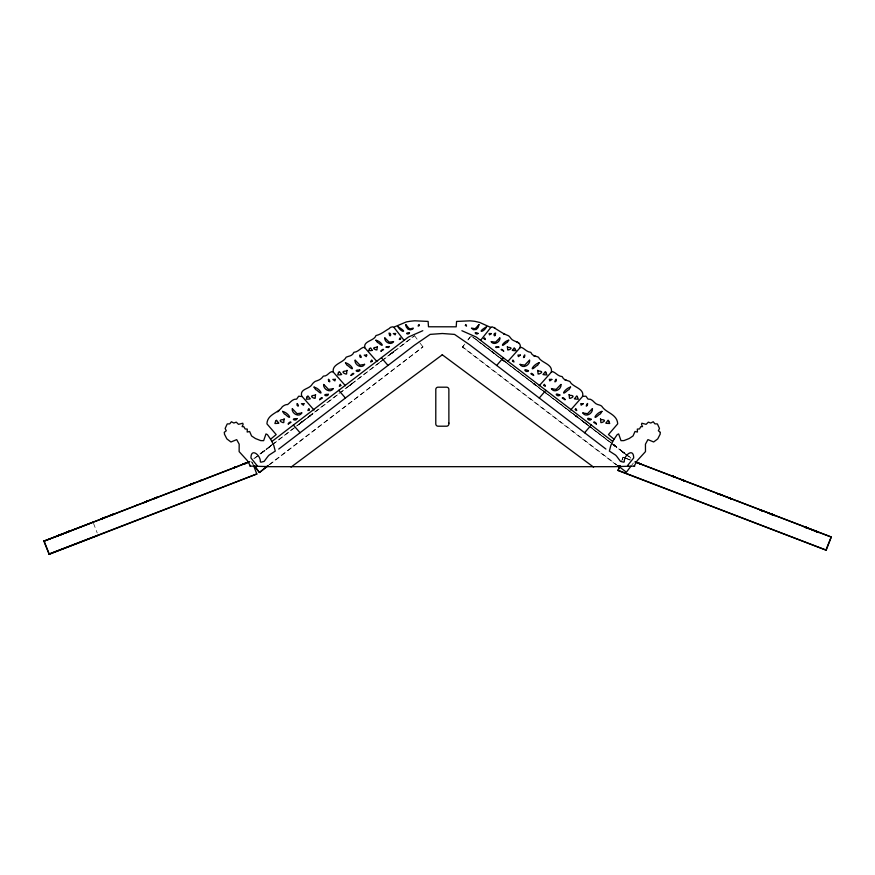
<?xml version="1.0" encoding="UTF-8"?>
<svg xmlns="http://www.w3.org/2000/svg" width="875" height="875" viewBox="0 0 875 875"><rect width="100%" height="100%" fill="white"/><g stroke="black" fill="none" stroke-linecap="round" stroke-linejoin="round"><path stroke-width="0.66" stroke-dasharray="4.38 3.28" d="M623.087 457.253L621.25 462.12M616.492 465.052L462.503 347.145L464.942 343.766M622.202 459.561L623.12 457.166L623.7 457.581M468.059 339.697L470.4 336.645M462.503 347.145L464.833 344.094M467.95 340.025L470.28 336.973M631.816 465.073L633.369 463.039M300.967 422.647L299.655 423.566M393.312 352.089L392.809 352.625M351.422 384.245L350.011 385.383M351.641 384.048L350.7 384.803M260.717 453.458L262.008 452.375M260.542 453.688L262.139 452.397M393.345 352.188L391.814 353.172M301.93 422.002L298.769 424.528L302.083 421.881M260.805 453.37L262.894 451.795M298.714 424.375L303.264 420.886M310.012 415.887L310.483 415.527L308.536 417.091M311.686 414.52L312.419 413.831L310.297 415.527M349.792 385.197L351.848 383.677L349.945 385.219M392.372 352.592L393.4 351.772L391.398 353.347M299.327 423.806L301.623 422.045M261.341 452.977L260.52 453.786L261.352 453.217M261.406 453.086L260.553 453.742L261.177 453.305M299.009 424.298L299.261 424.113M309.717 416.052L310.275 415.712M351.477 383.972L348.436 386.225M351.225 384.223L352.548 383.327L349.584 385.558M392.798 352.395L393.455 351.947L391.53 353.38L393.728 351.794M269.445 446.709L271.042 445.484M302.75 421.214L300.858 422.702L303.045 421.105M311.38 414.663L312.386 413.897L309.87 415.866M262.708 452.014L260.586 453.841L260.947 453.381M270.047 446.403L271.622 445.277M381.238 361.156L380.494 361.725L381.511 360.959M299.272 424.244L301.164 422.734M261.45 452.867L264.272 450.647M269.128 446.928L270.834 445.616M307.759 417.342L310.395 415.319L308.952 416.423M253.827 458.664L413.383 336.459M254.909 458.183L414.542 335.869M262.566 452.298L265.136 450.352M266.153 449.586L271.13 445.78M301.514 422.505L303.45 421.028M307.103 418.228L310.472 415.57L309.608 416.314M269.041 464.723L423.041 346.817L269.15 465.052M303.1 420.952L301.087 422.527M308.088 417.113L309.236 416.238M341.327 391.781L342.092 391.202M390.009 354.397L393.4 351.838M263.988 451.084L260.553 453.742L261.712 452.911M269.719 446.611L271.852 444.894M308.722 416.872L310.461 415.483L308.623 417.003M269.872 446.666L272.048 444.795M392.492 352.8L393.411 352.155M350.93 384.628L351.881 383.928M260.488 453.666L261.122 453.184M298.911 424.495L300.267 423.434M350.886 384.355L351.641 383.742M629.497 459.692L628.688 459.419L629.333 459.703M628.666 459.484L629.398 459.758M629.158 459.67L630.241 459.944M628.688 459.408L630.208 460.02M624.28 457.614L630.492 460.009M624.4 457.811L630.492 460.141M614.009 445.178L613.605 444.773L614.447 445.517M503.278 360.445L503.781 360.927L502.983 360.347M492.231 352.155L494.298 353.741M575.378 415.712L576.417 416.248M534.767 384.355L534.002 383.742M614.272 445.342L616.689 447.202M503.53 360.708L502.775 360.161M534.013 384.048L536.025 385.448M575.739 415.942L575.159 415.527L576.002 416.106M623 452.102L624.925 453.458M503.377 360.314L502.753 359.866M492.242 351.892L493.544 352.909M535.062 384.705L533.827 383.731L534.625 384.398M576.406 416.238L575.542 415.548M584.216 422.231L584.544 422.505M614.359 445.342L613.605 444.773L614.983 445.911M577.708 417.452L575.203 415.647L576.045 416.314M613.998 445.32L614.556 445.736M492.855 352.395L493.916 353.084M494.441 353.697L491.914 351.794M502.895 360.128L503.781 360.927L502.928 360.084M504.142 360.959L505.148 361.725L502.797 359.866M545.672 392.755L546.722 393.553L546 392.995M575.673 415.647L576.483 416.27M585.419 423.128L585.998 423.566M613.823 444.916L615.694 446.305M623.481 452.266L624.728 453.228M493.15 352.8L494.222 353.609M533.805 383.83L536.069 385.558M577.03 417.003L575.203 415.527L575.641 415.887M583.297 421.652L586.578 424.32M622.355 451.62L624.706 453.534L624.116 453.075M585.386 423.434L585.955 423.861M615.07 446.173L613.823 445.222M614.523 445.78L613.561 444.927L614.217 445.189M475.508 338.953L612.806 444.095M613.244 444.402L624.586 453.13M628.425 456.017L630.788 457.877M473.539 337.575L624.837 453.37M625.789 454.212L630.842 458.073M471.373 336.142L610.531 442.717M612.5 444.194L630.733 458.183M622.88 452.167L624.345 453.294M462.612 346.817L616.602 464.723M585.747 423.369L586.316 423.806M615.311 446.064L613.725 444.773M623.634 452.375L624.892 453.348M492.559 352.023L494.616 353.62M534.1 383.873L535.194 384.803M576.877 416.598L577.456 417.047M582.312 420.798L584.773 422.811L583.57 421.881M624.827 453.469L621.403 450.877M492.417 352.122L494.495 353.653M501.933 359.384L503.803 360.817M583.92 422.188L586.436 424.2M613.506 444.828L616.306 447.005M622.53 451.773L624.805 453.633M534.406 384.442L535.784 385.503M614.775 445.736L613.539 444.883L614.469 445.681M492.341 352.089L493.052 352.581M575.138 415.636L576.297 416.522M613.517 445.014L614.163 445.506M414.477 335.628L419.256 342.059M420.033 343.077L423.15 347.145M250.83 461.333L253.159 464.384M252.262 462.197L253.181 464.581M93.516 523.348L97.202 532.908"/><path stroke-width="1.31" d="M479.019 324.57L478.078 327.6L476.23 329.47L473.43 329.711L471.45 328.147L475.158 328.694L478.144 325.62M499.92 337.936C500.27 342.311 493.544 345.691 491.105 341.644L495.534 342.158L499.702 337.991M529.648 360.15C530.25 365.072 522.517 369.25 520.045 364.273M561.05 384.431C561.652 389.364 553.908 393.531 551.447 388.555M592.441 408.723C593.042 413.645 585.298 417.812 582.837 412.847M570.62 410.014L582.487 396.572C585.014 388.413 572.469 387.297 569.898 381.489C566.858 380.111 563.795 380.494 562.209 376.644C557.758 376.173 556.139 372.892 552.748 371.634A4.32 4.32 0 0 0 551.381 372.105L539.23 385.733M537.786 370.486L538.081 374.008A10.741 10.741 0 0 0 539.252 373.92C543.2 372.411 541.964 371.011 538.573 371.055A16.144 16.144 0 0 1 537.786 370.486L537.622 370.366M569.177 394.778L569.472 398.3A10.741 10.741 0 0 0 570.642 398.212C574.591 396.692 573.355 395.303 569.964 395.347A16.144 16.144 0 0 1 569.177 394.778L569.013 394.647M600.578 419.059L600.863 422.581A10.741 10.741 0 0 0 602.033 422.494C605.981 420.984 604.745 419.584 601.355 419.628A16.144 16.144 0 0 1 600.578 419.059L600.403 418.939M507.445 346.883L507.708 349.934A10.598 10.598 0 0 0 508.791 349.858C512.444 348.512 511.306 347.331 508.167 347.375A14.919 14.919 0 0 1 507.445 346.883L507.292 346.773M635.173 461.902L831.239 537.02L826.197 550.167L618.034 470.498L619.905 465.533M551.381 372.105C552.956 363.825 541.144 363.016 538.508 357.197C535.467 355.83 532.394 356.202 530.819 352.363C526.367 351.881 524.748 348.6 521.358 347.353A4.32 4.32 0 0 0 519.991 347.812L507.839 361.441M381.008 351.258L381.073 351.039A5.644 5.644 0 0 1 381.5 350.306L382.922 349.355A1.127 1.127 0 0 1 383.589 349.595L381.073 351.039M519.991 347.812C522.091 341.458 513.527 342.245 510.989 338.505C509.917 337.181 509.184 335.727 507.358 335.289C502.02 333.364 497.23 329.23 492.253 326.856A4.167 4.167 0 0 0 490.984 327.261L480.594 340.342M618.034 470.498L619.872 465.708M825.792 550.342L831.239 537.009L635.086 461.945M292.206 408.723C291.605 413.656 299.348 417.823 301.809 412.847M323.608 384.431C323.006 389.364 330.75 393.531 333.222 388.555M355.02 360.139C354.419 365.061 362.152 369.239 364.623 364.263M613.769 439.698L613.178 440.77A75.852 75.852 0 0 0 610.827 445.484L609.372 451.084L615.486 455.044A11.484 11.484 0 0 1 616.82 456.477L620.517 461.398L623.711 462.186A3.555 3.555 0 0 0 624.323 461.792C623.558 455.7 633.664 447.038 633.686 457.931L627.55 465.588L628.556 466.506M613.911 439.458L617.203 434.613L618.647 433.923L620.998 440.661L623.897 440.606L629.169 438.528L633.052 435.947L634.998 431.484L637.438 432.031L637.328 429.078L639.516 428.947L640.752 426.694L642.545 426.628L641.539 424.55L641.834 423.227L646.144 424.331L648.353 422.122L650.748 423.019L653.231 421.761L654.916 423.861L657.387 423.905L659.477 428.455L658.361 430.762L660.384 432.327A2.516 2.516 0 0 0 660.242 434.011L657.748 438.9L653.658 441.973L647.938 439.611L645.444 444.172L645.487 451.598L637.252 460.622L634.156 466.091L614.064 466.681L270.605 466.681L249.867 466.091M478.308 325.391L478.833 324.625M529.364 360.27L524.748 365.116L520.122 364.438M560.766 384.562L556.15 389.397L551.513 388.73M592.156 408.844L587.541 413.689L582.914 413.011M631.039 466.091L626.369 472.194L617.684 465.544M278.72 449.072L414.269 345.33L430.172 334.381L442.367 333.506L454.53 334.403L469.536 344.695L496.683 365.433L503.103 357.995M539.252 398.027L545.902 390.316M584.598 432.742L591.259 425.031M256.08 466.528L257.075 465.62L250.939 457.953C250.961 447.059 261.078 455.722 260.302 461.814A3.555 3.555 0 0 0 260.914 462.208L264.119 461.42L267.816 456.498A11.484 11.484 0 0 1 269.15 455.066L275.264 451.106L273.809 445.495A75.884 75.884 0 0 0 271.458 440.781L270.583 439.239L276.183 434.569L266.93 423.85C267.269 414.017 278.72 413.011 282.297 406.744C283.653 405.705 285.666 404.338 287.623 404.556C290.052 402.817 292.48 398.705 296.636 399.109L298.692 396.2L302.17 396.572L314.038 410.025M486.522 326.856C483.427 333.036 476.055 332.653 486.664 326.736M539.087 362.884L537.808 364.995A1.422 1.422 0 0 1 537.108 365.586L536.78 365.739A4.659 4.659 0 0 0 536.244 366.067C528.609 373.188 533.17 364.241 539.263 362.731M570.478 387.166L569.209 389.277A1.422 1.422 0 0 1 568.509 389.878L568.17 390.031A4.659 4.659 0 0 0 567.634 390.359C560 397.48 564.561 388.522 570.653 387.023M601.869 411.458L600.6 413.569A1.422 1.422 0 0 1 599.9 414.159L599.561 414.312A4.659 4.659 0 0 0 599.025 414.641C591.402 421.761 595.952 412.814 602.044 411.305M508.638 340.298L507.555 341.961A1.258 1.258 0 0 1 507.106 342.497L506.505 342.77A4.375 4.375 0 0 0 506.012 343.055C499.056 349.18 503.486 341.25 508.802 340.178M346.872 370.486L346.587 373.997A10.741 10.741 0 0 1 345.417 373.92C341.469 372.4 342.694 371 346.095 371.055A16.144 16.144 0 0 0 346.872 370.486L347.047 370.355M315.47 394.778L315.186 398.3A10.741 10.741 0 0 1 314.016 398.212C310.067 396.703 311.292 395.303 314.694 395.347A16.144 16.144 0 0 0 315.47 394.778L315.634 394.647M284.069 419.07L283.773 422.592A10.741 10.741 0 0 1 282.614 422.505C278.655 420.995 279.891 419.595 283.292 419.639A16.144 16.144 0 0 0 284.069 419.07L284.233 418.95M272.07 441.361L408.352 337.083L422.8 330.695M268.067 465.872L259.394 472.522L267.958 465.544M291.047 467.108L442.411 354.725M377.234 346.872L376.972 349.913A10.598 10.598 0 0 1 375.889 349.836C372.236 348.491 373.363 347.32 376.512 347.364A14.919 14.919 0 0 0 377.234 346.872L377.388 346.752M351.072 375.484L353.828 373.713A1.17 1.17 0 0 0 353.019 373.352L351.488 374.456A6.639 6.639 0 0 0 351.028 375.298M319.67 399.777L322.427 398.005A1.17 1.17 0 0 0 321.617 397.655L320.086 398.748A6.639 6.639 0 0 0 319.627 399.602M288.269 424.069L291.025 422.308A1.17 1.17 0 0 0 290.216 421.947L288.684 423.052A6.639 6.639 0 0 0 288.225 423.894M202.158 480.102L202.738 479.839L201.917 480.244M582.848 396.353L585.955 396.2L588.011 399.109C592.594 398.278 594.366 403.922 597.505 404.469C599.167 404.95 601.716 405.453 602.438 407.148C606.517 412.869 617.214 414.302 617.706 423.839L608.453 434.558L614.053 439.228M242.506 464.395L246.039 463.094L245.383 463.367M194.294 482.978L190.433 484.63M376.841 361.43L364.973 347.977C362.644 340.933 374.347 341.064 375.933 335.573C381.15 334.447 385.262 330.684 389.627 328.3A3.5 3.5 0 0 1 390.272 327.447L392.438 326.834A4.167 4.167 0 0 1 393.695 327.239L406.383 321.912L409.883 321.3A123.889 123.889 0 0 1 414.75 320.797L428.116 321.42L428.488 326.78L456.203 326.812L456.575 321.442L469.941 320.83A123.845 123.845 0 0 1 474.808 321.322L479.697 322.47L490.711 327.425M144.047 502.589L143.467 502.808L146.716 501.32M193.791 483.208L190.225 484.684L194.075 483.066M67.298 532.153L70.591 530.655L69.923 530.895M70.361 530.884L67.889 531.683M113.783 514.227L114.658 513.658L112.82 514.62L114.57 513.877M149.472 500.259L144.408 502.381L146.65 501.452M156.723 497.591L155.783 497.919L156.953 497.514M190.291 484.739L191.275 484.236M110.622 515.484L114.636 513.669L110.862 515.309M114.603 513.702L113.542 514.325L114.286 514.073M156.177 497.897L156.68 497.492L154.394 498.586M234.894 467.414L233.625 467.863L234.303 467.666M70.186 530.895L69.344 531.398M70.35 531.038L69.475 531.289L70.241 530.939M201.797 480.167L202.716 479.85L201.545 480.386M202.223 479.948L199.237 481.086L202.322 479.959M233.767 467.917L234.73 467.425L233.669 467.808M58.844 535.478L58.395 535.467M59.511 534.953L57.991 535.762L58.538 535.314M156.253 497.722L156.975 497.361L156.461 497.788M156.8 497.656L156.57 497.7M190.684 484.433L190.837 484.433M57.159 536.091L57.455 535.981M101.248 519.094L104.092 517.814M58.756 535.445L57.991 535.762L58.975 535.358M113.553 514.161L114.647 513.723M145.064 502.108L144.419 502.359L146.136 501.55M102.834 518.448L102.233 518.7M191.483 484.192L190.225 484.684L190.969 484.334M69.344 531.169L70.361 530.775M102.255 518.438L103.239 518.284M147.941 500.839L144.944 502.206M59.106 535.139L58.253 535.391M69.858 531.191L70.514 530.852L69.705 531.234M102.933 518.262L102.069 518.755L103.862 517.956M113.422 514.172L114.439 513.778L113.531 514.128M103.184 518.142L102.069 518.58L105.798 517.103M145.666 501.714L144.528 502.348L145.316 501.845M245.044 463.411L245.952 463.061M68.709 531.584L70.514 530.852L56.197 536.484L59.773 534.953M144.561 502.173L146.311 501.572M190.116 484.706L191.363 484.148M202.694 479.806L200.233 480.878M245.328 463.4L246.061 463.137M235.047 467.392L233.723 467.906L234.806 467.458M244.661 463.652L246.203 463.148L242.463 464.439M60.747 534.439L58.406 535.413M104.508 517.562L102.102 518.7L103.611 518.164M112.503 514.609L114.362 513.789M191.909 483.897L190.269 484.673M100.559 519.378L107.734 516.337M109.167 515.802L114.636 513.855M136.598 505.28L137.145 505.072M151.67 499.395L156.723 497.492L153.803 498.63M236.742 466.616L233.734 467.83L237.333 466.561M44.144 541.155L248.478 462.252M60.233 534.909L62.169 534.166M66.369 532.569L69.103 531.508M48.814 554.116L256.834 473.966L49.23 554.291L43.75 540.969M65.658 532.558L67.069 532.011M103.808 517.836L105.558 517.169M109.725 515.561L111.431 514.905M245.58 463.203L249.419 461.727L43.794 541.177L93.056 522.156M145.512 501.878L148.247 500.817M199.817 480.9L202.617 479.795L201.425 480.331M242.648 464.406L246.039 463.094M57.805 535.861L61.578 534.341M243.972 463.98L246.192 463.072M68.458 531.727L70.558 530.72M155.805 498.039L156.975 497.361M191.22 484.367L190.192 484.761L191.034 484.236M48.836 554.225L98.131 535.303M58.767 535.248L59.598 534.92M113.936 514.15L114.68 513.877M102.047 518.569L102.605 518.35M364.547 364.427L359.92 365.105L355.305 360.259M333.145 388.719L328.519 389.397L323.892 384.562M301.744 413.022L297.106 413.689L292.491 408.855M634.156 466.091L634.791 466.091M503.606 351.05L501.091 349.606A1.127 1.127 0 0 1 501.758 349.377L503.18 350.328A5.808 5.808 0 0 1 503.519 350.897L503.672 351.269M376.031 340.288C381.467 341.327 385.416 349.07 378.667 343.044A4.375 4.375 0 0 0 378.175 342.759L377.573 342.486A1.258 1.258 0 0 1 377.125 341.939L375.878 340.156M345.581 362.873C351.75 364.317 355.83 373.056 348.425 366.056A4.659 4.659 0 0 0 347.889 365.728L347.55 365.575A1.422 1.422 0 0 1 346.85 364.984L345.406 362.72M314.169 387.166C320.348 388.609 324.428 397.348 317.012 390.348A4.659 4.659 0 0 0 316.488 390.02L316.148 389.878A1.422 1.422 0 0 1 315.448 389.277L313.994 387.023M282.767 411.469C288.947 412.902 293.016 421.652 285.611 414.652A4.659 4.659 0 0 0 285.075 414.323L284.747 414.17A1.422 1.422 0 0 1 284.047 413.58L282.592 411.316M398.158 326.834C408.931 333.156 400.816 332.544 398.027 326.703M672.788 476.405L672.142 476.197M804.388 526.728L805.273 527.308M728.208 497.503L730.483 498.433L729.87 498.291M461.891 330.717L476.328 337.105L612.566 441.339M730.242 498.411L729.116 498.028M730.461 498.575L731.467 498.991L725.462 496.453M717.916 493.762L720.486 494.594M682.303 480.047L684.688 481.02L682.5 480.112M760.659 510.191L761.403 510.431M772.472 514.544L767.014 512.4M815.872 531.202L817.031 531.825L816.2 531.311M683.878 480.484L684.359 480.692M718.419 493.795L718.091 493.817M761.217 510.409L760.167 509.939L760.889 510.147M761.523 510.311L760.277 509.797L763.842 511.427M638.138 462.941L641.156 464.22L640.577 463.98M718.67 493.927L717.916 493.631L718.911 494.036M772.887 514.631L770.448 513.691M640.686 463.969L639.986 463.728M674.723 477.148L672.164 476.109L673.947 476.842M683.375 480.397L684.786 480.955L682.992 480.145M684.283 480.823L683.003 480.298M771.367 514.084L772.887 514.883L772.111 514.577M805.153 527.078L816.977 531.541M816.977 531.65L815.205 531.016M815.478 531.016L816.823 531.803M683.627 480.495L684.633 480.845L683.178 480.255M641.112 464.231L640.161 463.717M805.055 526.98L804.398 526.739L807.089 527.756M806.137 527.516L804.409 526.794L804.989 527.078M804.639 527.111L805.503 527.363M673.203 476.47L672.197 476.077L674.078 476.744M639.745 463.717L640.773 464.122M672.591 476.241L674.406 476.908M682.839 480.091L684.72 480.9L683.998 480.539M719.545 494.189L718.255 493.697L723.253 495.589M728.733 497.853L730.209 498.323M772.023 514.38L772.877 514.708L771.094 514.084L772.887 514.861L771.717 514.402M805.022 527.242L806.52 527.8L804.464 526.925L806.4 527.57M815.281 530.928L816.933 531.562L814.548 530.753M683.681 480.616L684.72 481.009M719.119 494.244L717.948 493.566L718.977 494.025M728.798 497.733L730.516 498.542L729.422 498.061M762.125 510.759L760.309 509.863L761.403 510.464M719.152 494.123L718.462 493.992M770.438 513.822L774.692 515.605L769.223 513.494M815.828 531.333L816.977 531.781L815.38 530.983M817.523 532.044L817.819 532.153M814.231 530.502L816.288 531.289M672.284 476.066L675.664 477.345M680.619 479.238L684.228 480.681M737.8 501.244L738.402 501.473M761.042 510.147L766.522 512.181M639.242 463.498L640.992 464.177L639.122 463.477M720.53 494.78L718.342 493.828M804.486 526.772L808.609 528.631M811.628 529.791L817.173 531.923M816.364 531.595L818.792 532.536L814.68 530.895M618.067 470.323L826.197 550.167M729.269 497.897L730.537 498.389M771.772 514.27L772.887 514.697M804.377 526.947L805.514 527.406M717.97 493.719L719.217 494.2M760.353 509.994L762.442 510.748M639.122 463.345L641.156 464.22M804.42 526.936L806.444 527.614M674.625 477.116L672.295 476.164M718.67 494.036L720.223 494.605M761.086 510.377L762.453 510.902M804.617 526.859L805.634 527.253M672.427 476.098L673.181 476.394M533.597 375.484L530.841 373.723A1.17 1.17 0 0 1 531.65 373.363L533.181 374.467A6.639 6.639 0 0 1 533.641 375.309M564.987 399.777L562.231 398.005A1.17 1.17 0 0 1 563.041 397.655L564.572 398.748A6.639 6.639 0 0 1 565.031 399.591M596.378 424.058L593.622 422.297A1.17 1.17 0 0 1 594.431 421.936L595.962 423.041A6.639 6.639 0 0 1 596.422 423.883M301.798 396.353C299.348 388.948 308.547 389.309 311.642 385.087C312.561 383.502 313.688 382.419 315.175 381.413C318.555 380.231 321.027 379.553 323.323 376.152C327.688 376.283 328.508 372.367 331.909 371.623A4.32 4.32 0 0 1 333.277 372.094L345.439 385.733M442.203 354.725L593.556 467.108M496.683 365.433L605.916 449.05M617.575 465.872L619.752 467.534M381.577 357.973L388.008 365.422M338.756 390.316L345.417 398.027M293.387 425.042L300.048 432.753M393.969 327.392L404.086 340.32M384.978 337.969L389.145 342.136L393.575 341.633C391.136 345.669 384.409 342.289 384.759 337.914M250.469 466.113L247.373 460.644L239.137 451.62L239.181 444.183L236.688 439.633L230.956 441.995L226.877 438.922L224.383 434.022A2.516 2.516 0 0 0 224.23 432.337L226.264 430.784L225.138 428.477L227.237 423.916L229.698 423.872L231.394 421.772L233.877 423.03L236.272 422.133L238.481 424.342L242.791 423.237L243.086 424.561L242.08 426.639L243.873 426.705L245.109 428.958L247.297 429.089L247.188 432.042L249.627 431.495L251.573 435.969L255.467 438.55L260.739 440.617L263.637 440.672L265.989 433.934L267.433 434.623L270.583 439.239M254.614 466.091L259.284 472.194M254.723 466.419L259.394 472.522M405.858 324.603L408.877 328.311L410.309 328.836L413.241 328.125L412.672 329.175L410.233 329.853L408.013 329.175L406.219 326.856L405.661 324.548M253.608 465.598L256.867 474.141M44.614 542.347L49.23 554.291M333.277 372.094C331.712 363.803 343.525 363.005 346.161 357.186C349.202 355.808 352.275 356.191 353.85 352.341C358.302 351.87 359.92 348.589 363.311 347.331A4.32 4.32 0 0 1 364.678 347.802M494.408 327.469A3.5 3.5 0 0 1 495.064 328.322M279.125 410.572A38.347 38.347 0 0 1 277.648 411.841M503.825 334.392A8.466 8.466 0 0 1 504.831 334.228M516.873 341.939A8.75 8.75 0 0 1 518.766 342.934M533.87 356.048A8.619 8.619 0 0 1 534.964 355.863M565.261 380.341A8.619 8.619 0 0 1 566.355 380.155M448.886 423.106L448.875 424.047A2.275 2.275 0 0 1 446.6 426.202L438.058 426.202A2.275 2.275 0 0 1 435.783 423.992L435.805 389.123A2.275 2.275 0 0 1 437.883 387.188L446.83 387.198A2.275 2.275 0 0 1 448.864 389.178L448.886 423.106M465.38 325.325L466.517 326.123A9.308 9.308 0 0 0 466.266 325.281L465.872 324.516L465.38 325.325M484.05 338.713L485.373 339.544A8.881 8.881 0 0 0 485.078 338.669L484.455 337.816L484.05 338.713M512.487 361.047L513.92 362.009A10.762 10.762 0 0 0 513.603 360.992L512.925 360.008L512.487 361.047M543.878 385.339L545.311 386.291A10.762 10.762 0 0 0 544.994 385.273L544.316 384.3L543.878 385.339M575.28 409.62L576.702 410.583A10.762 10.762 0 0 0 576.384 409.566L575.706 408.581L575.28 409.62M309.378 409.872L307.945 410.583A10.773 10.773 0 0 1 308.262 409.566L308.941 408.592L309.378 409.872M340.78 385.58L339.358 386.291A10.773 10.773 0 0 1 339.664 385.273L340.342 384.289L340.78 385.58M372.181 361.277L370.759 361.998A10.773 10.773 0 0 1 371.077 360.981L371.755 359.997L372.181 361.277M419.311 325.5L418.173 326.102A9.319 9.319 0 0 1 418.425 325.248L419.103 324.516L419.311 325.5M524.519 356.727C521.631 360.336 525.962 351.181 524.519 356.727M555.909 381.008C553.022 384.628 557.353 375.462 555.909 381.008M587.3 405.3C584.423 408.909 588.755 399.755 587.3 405.3M546.142 373.22L546.952 374.916L544.731 374.828A44.855 44.855 0 0 1 542.97 374.522A20.42 20.42 0 0 0 543.659 373.811L545.3 371.656A2.723 2.723 0 0 1 545.913 372.148L546.142 373.22M577.544 397.512L578.342 399.197L576.122 399.109A44.855 44.855 0 0 1 574.372 398.803A20.42 20.42 0 0 0 575.05 398.103L576.691 395.948A2.723 2.723 0 0 1 577.303 396.441L577.544 397.512M608.934 421.794L609.733 423.489L607.513 423.402A44.855 44.855 0 0 1 605.763 423.095A20.42 20.42 0 0 0 606.441 422.384L608.081 420.23A2.723 2.723 0 0 1 608.694 420.722L608.934 421.794M400.641 338.898L399.317 339.522A8.881 8.881 0 0 1 399.613 338.647L400.236 337.794L400.641 338.898M495.173 334.972C494.725 337.761 492.483 333.113 495.666 333.091A23.822 23.822 0 0 1 495.48 333.725L495.173 334.972M515.167 349.245L515.955 350.645L513.866 350.634A44.067 44.067 0 0 1 512.236 350.372A18.277 18.277 0 0 0 512.87 349.759L514.216 347.845L515.167 349.245M297.358 405.573C300.497 408.166 295.63 399.908 297.358 405.573M328.759 381.281C331.898 383.873 327.042 375.616 328.759 381.281M360.172 356.978C363.3 359.57 358.444 351.323 360.172 356.978M389.528 335.18C390.381 337.531 391.847 332.959 389.025 333.069A23.822 23.822 0 0 0 389.2 333.703L389.528 335.18M275.614 421.291L274.903 423.5L277.123 423.413A44.877 44.877 0 0 0 278.884 423.106A20.431 20.431 0 0 1 278.195 422.395L276.555 420.241A2.723 2.723 0 0 0 275.942 420.733L275.614 421.291M307.016 396.998L306.316 399.197L308.525 399.12A44.877 44.877 0 0 0 310.286 398.814A20.431 20.431 0 0 1 309.608 398.103L307.956 395.948A2.723 2.723 0 0 0 307.344 396.441L307.016 396.998M338.417 372.695L337.717 374.905L339.938 374.817A44.877 44.877 0 0 0 341.688 374.511A20.431 20.431 0 0 1 341.009 373.811L339.369 371.645A2.723 2.723 0 0 0 338.756 372.137L338.417 372.695M369.48 348.622L368.714 350.623L370.814 350.623A44.078 44.078 0 0 0 372.433 350.361A18.277 18.277 0 0 1 371.809 349.748L370.705 347.933L369.48 348.622M303.931 403.638L303.472 405.202L301.438 403.714L303.931 403.638M335.333 379.345L334.873 380.909L332.839 379.411L335.333 379.345M366.734 355.042L366.275 356.617L364.241 355.119L366.734 355.042M409.489 332.806C408.756 335.606 403.364 332.598 409.489 332.806M395.598 333.506L395.172 334.863L393.291 333.572L395.598 333.506M297.03 418.633C296.034 422.045 289.286 418.272 297.03 418.633M328.431 394.341C327.436 397.742 320.688 393.969 328.431 394.341M359.833 370.037C358.837 373.45 352.089 369.677 359.833 370.037M389.211 346.489L389.047 346.894A1.564 1.564 0 0 1 388.314 347.55L385.842 347.091L389.211 346.489M478.089 333.419C476.252 335.792 472.642 330.619 478.089 333.419M528.478 370.748C526.203 373.614 521.598 367.369 528.478 370.748M559.869 395.041C557.594 397.906 552.989 391.661 559.869 395.041M591.259 419.322C588.995 422.188 584.38 415.942 591.259 419.322M498.837 347.113L496.366 347.561A1.564 1.564 0 0 1 495.633 346.905L498.837 347.113M520.428 355.13L518.394 356.628L517.934 355.064L520.428 355.13M551.819 379.422L549.784 380.909L549.325 379.345L551.819 379.422M583.209 403.703L581.175 405.202L580.716 403.638L583.209 403.703M491.389 333.594L489.508 334.884L489.081 333.528L491.389 333.594"/></g></svg>
